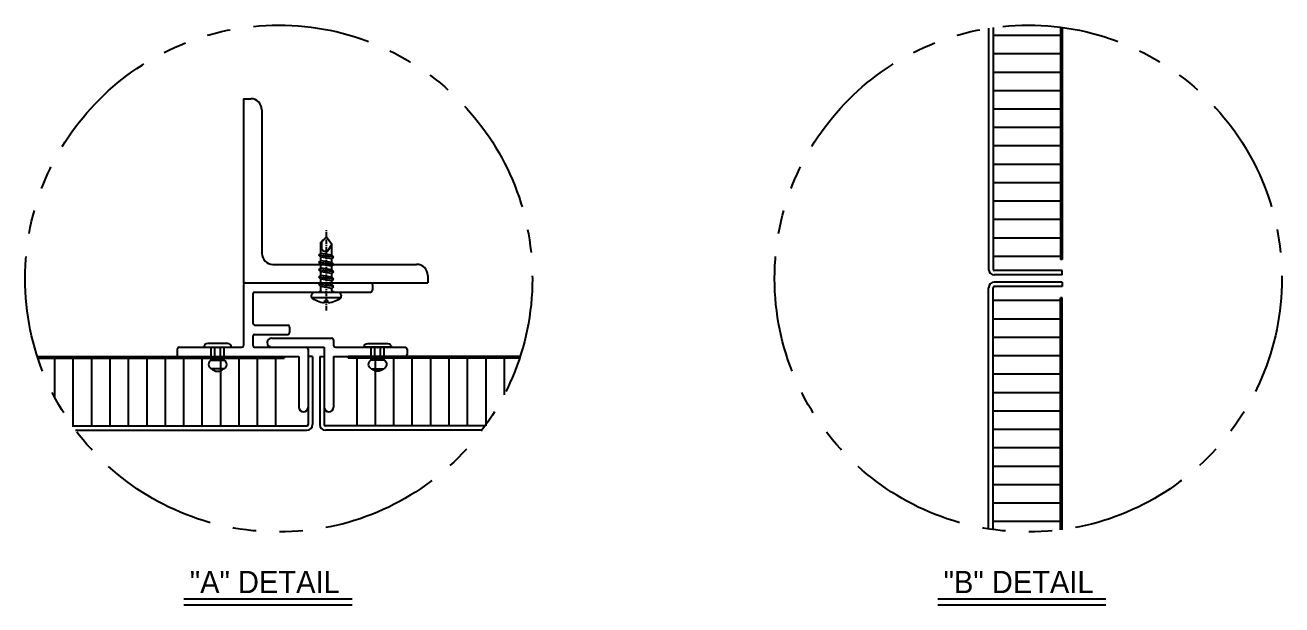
# Model space of a CAD drawing. Header units: millimetres. Extents: x 2352 to 12473, y 635 to 7997.
# Drawn here: x 6267.3 to 6608.4, y 1376.9 to 1534.3 of the extents above; entities that cross this region are included whole.
import ezdxf
from ezdxf.enums import TextEntityAlignment as Align

# ---------------------------------------------------------------- set-up
doc = ezdxf.new("R2010")
doc.units = ezdxf.units.MM
doc.linetypes.add('CENTER', pattern=[2, 1.25, -0.25, 0.25, -0.25])
doc.linetypes.add('PHANTOM', pattern=[63.5, 31.75, -6.35, 6.35, -6.35, 6.35, -6.35])
doc.layers.add('A-TEXT', color=2, linetype='Continuous')
doc.layers.add('Bolt', color=1, linetype='Continuous')
doc.styles.add('굴림', font='')
doc.styles.get('굴림').set_extended_font_data('Gulim')

# ---------------------------------------------------------------- blocks, each defined once
blk = doc.blocks.new('Z$W@#41D42EF1')
at = {"color": 3}
for p, q in [((18, 34.5), (18, 18)), ((18.5, 35), (52.5, 35)), ((52.95, 34.5), (52.95, 33)), ((20.5, 32), (20.5, 24)), ((21, 32.5), (40.3, 32.5)), ((40.25, 32.5), (40.45, 32.7)), ((40.45, 32.7), (40.65, 32.5)), ((40.65, 32.5), (52.45, 32.5)), ((20.5, 20.5), (20.5, 18)), ((21, 23.5), (30, 23.5)), ((21, 21), (30, 21)), ((30.5, 23), (30.5, 21.5)), ((0.5, 17.5), (10.8, 17.5)), ((10.8, 17.5), (11, 17.3)), ((11, 17.3), (11.2, 17.5)), ((11.2, 17.5), (17.5, 17.5)), ((21, 17.5), (35, 17.5)), ((0, 17), (0, 15)), ((0, 15), (33, 15)), ((33, 15), (33, 1.25)), ((35.5, 17), (35.5, 1.25))]:
    blk.add_line(p, q, dxfattribs=at)
for centre, radius, start, end in [((18.5, 34.5), 0.5, 90, 180), ((52.45, 34.5), 0.5, 360, 90), ((21, 32), 0.5, 90, 180), ((52.45, 33), 0.5, 270, 0), ((21, 24), 0.5, 180, 270), ((21, 20.5), 0.5, 90, 180), ((30, 23), 0.5, 0, 90), ((30, 21.5), 0.5, 270, 360), ((0.5, 17), 0.5, 90, 180), ((17.5, 18), 0.5, 270, 0), ((21, 18), 0.5, 180, 270), ((35, 17), 0.5, 0, 90), ((34.25, 1.25), 1.25, 180, 0)]:
    blk.add_arc(centre, radius, start, end, dxfattribs=at)
blk = doc.blocks.new('피스')
at = {"color": 1, "linetype": 'CENTER'}
for p, q in [((0, 4.99), (0, -16.77)), ((-0.5, 2.98), (-0.4, 2.3)), ((0.5, 2.98), (0.4, 2.3))]:
    blk.add_line(p, q, dxfattribs=at)
at = {"color": 6}
for p, q in [((-4, 1.5), (-4, 1)), ((-4, 1.5), (4, 1.5)), ((-3, 0), (3, 0)), ((-0.4, 2.3), (0.4, 2.3)), ((4, 1.5), (4, 1)), ((2, -1.5), (-2, -2)), ((-1.5, -1.5), (-2, -2)), ((-2, -2), (-1.5, -2.5)), ((-1.5, -0.5), (-1.5, -1.5)), ((1.5, -1), (-1.5, -1.5)), ((1.5, -2), (-1.5, -2.5)), ((-1.5, -2.5), (-1.5, -3.5)), ((1.5, -3), (-1.5, -3.5)), ((1.5, -0.5), (1.5, -1)), ((1.5, -1), (2, -1.5)), ((2, -1.5), (1.5, -2)), ((1.5, -2), (1.5, -3)), ((1.5, -3), (2, -3.5)), ((-1.5, -3.5), (-2, -4)), ((2, -3.5), (-2, -4)), ((-2, -4), (-1.5, -4.5)), ((-1.5, -5.5), (-2, -6)), ((2, -5.5), (-2, -6)), ((-2, -6), (-1.5, -6.5)), ((1.5, -4), (-1.5, -4.5)), ((-1.5, -4.5), (-1.5, -5.5)), ((1.5, -5), (-1.5, -5.5)), ((1.5, -6), (-1.5, -6.5)), ((-1.5, -6.5), (-1.5, -7.5)), ((2, -3.5), (1.5, -4)), ((1.5, -4), (1.5, -5)), ((1.5, -5), (2, -5.5)), ((2, -5.5), (1.5, -6)), ((1.5, -6), (1.5, -7)), ((-1.5, -7.5), (-2, -8)), ((2, -7.5), (-2, -8)), ((-2, -8), (-1.5, -8.5)), ((-1.5, -9.5), (-2, -10)), ((2, -9.5), (-2, -10)), ((-2, -10), (-1.5, -10.5)), ((1.5, -7), (-1.5, -7.5)), ((1.5, -8), (-1.5, -8.5)), ((-1.5, -8.5), (-1.5, -9.5)), ((1.5, -9), (-1.5, -9.5)), ((1.5, -10), (-1.5, -10.5)), ((1.5, -7), (2, -7.5)), ((2, -7.5), (1.5, -8)), ((1.5, -8), (1.5, -9)), ((1.5, -9), (2, -9.5)), ((2, -9.5), (1.5, -10)), ((1.5, -10), (1.5, -13.03)), ((-1.5, -10.5), (-1.5, -13.5)), ((0, -15), (-1.5, -13.5)), ((-1.27, -13.54), (-1.27, -11.97)), ((0, -15), (-1.27, -13.54)), ((0, -15), (1.5, -13.03)), ((1.5, -13.03), (0.6, -11.47))]:
    blk.add_line(p, q, dxfattribs=at)
for centre, radius, start, end in [((0, -3.08), 6.08, 94.7146, 131.1121), ((-3, 1), 1, 180, 270), ((-2, -0.5), 0.5, 0, 90), ((0, -3.08), 6.08, 48.8879, 85.2854), ((2, -0.5), 0.5, 90, 180), ((3, 1), 1, 270, 0), ((-0.27, -11.97), 1, 30.0863, 180)]:
    blk.add_arc(centre, radius, start, end, dxfattribs=at)
blk = doc.blocks.new('N-SCREW')
at = {"color": 6}
blk.add_blockref('피스', (17.25, -1.03), dxfattribs=at)
blk = doc.blocks.new('Z$W@#5C7F03C6')
at = {"layer": 'Bolt'}
for p, q in [((6.45, 7.56), (1.05, 7.56)), ((2, 3.01), (2, 6.51)), ((3, 3.01), (3, 6.51)), ((4.5, 3.01), (4.5, 6.51)), ((5.5, 3.01), (5.5, 6.51)), ((5.5, 0.69, 0), (2, 0.69, 0))]:
    blk.add_line(p, q, dxfattribs=at)
at = {"layer": 'Bolt', "linetype": 'Continuous', "ltscale": 3}
for p, q in [((0, 6.51), (7.5, 6.51)), ((2, 3.01), (5.5, 3.01))]:
    blk.add_line(p, q, dxfattribs=at)
at = {"layer": 'Bolt'}
for centre, radius, start, end in [((1.05, 6.51), 1.05, 90, 180), ((6.45, 6.51), 1.05, 0, 90), ((2.6, 1.85), 1.3, 117.3471, 242.6529), ((3.75, 2.19, 0), 2.2, 223.0029, 316.9971), ((4.9, 1.85), 1.3, 297.3471, 62.6529)]:
    blk.add_arc(centre, radius, start, end, dxfattribs=at)
blk = doc.blocks.new('Z$W@#3D8A57A5')
at = {"color": 4}
for p, q in [((1.25, 20), (17.5, 20)), ((1.25, 17.5), (15.5, 17.5)), ((15.5, 17.5), (15.5, 1.25)), ((18, 19.5), (18, 18)), ((18.5, 17.5), (29.78, 17.5)), ((29.78, 17.5), (29.98, 17.3)), ((29.98, 17.3), (30.18, 17.5)), ((30.18, 17.5), (37.5, 17.5)), ((18, 15), (18, 1.25)), ((18, 15), (37.5, 15)), ((38, 17), (38, 15.5))]:
    blk.add_line(p, q, dxfattribs=at)
for centre, radius, start, end in [((1.25, 18.75), 1.25, 90, 270), ((17.5, 19.5), 0.5, 0, 90), ((18.5, 18), 0.5, 180, 270), ((37.5, 17), 0.5, 0, 90), ((37.5, 15.5), 0.5, 270, 0), ((16.75, 1.25), 1.25, 180, 0)]:
    blk.add_arc(centre, radius, start, end, dxfattribs=at)

msp = doc.modelspace()

# ---------------------------------------------------------------- linework, layer by layer
for p, q in [((6528.8, 1533.5), (6528.8, 1468.02)), ((6530, 1533.68), (6530, 1468.02)), ((6548.3, 1533.79), (6548.3, 1470.72)), ((6548.8, 1533.72), (6548.8, 1470.72)), ((6326.56, 1514.36), (6326.56, 1464.36)), ((6326.56, 1514.36), (6328.56, 1514.36)), ((6331.56, 1511.36), (6331.56, 1472.36)), ((6548.8, 1470.72), (6548.3, 1470.72)), ((6334.56, 1469.36), (6373.56, 1469.36)), ((6548.8, 1467.72), (6530.3, 1467.72)), ((6548.8, 1466.52), (6548.8, 1467.72)), ((6326.56, 1464.36), (6376.56, 1464.36)), ((6376.56, 1466.36), (6376.56, 1464.36)), ((6548.8, 1466.52), (6530.3, 1466.52)), ((6548.8, 1464.52), (6530.3, 1464.52)), ((6548.8, 1463.32), (6530.3, 1463.32)), ((6548.8, 1464.52), (6548.8, 1463.32)), ((6528.8, 1397.53), (6528.8, 1463.02)), ((6530, 1397.36), (6530, 1463.02)), ((6548.3, 1397.25), (6548.3, 1460.32)), ((6548.8, 1460.32), (6548.3, 1460.32)), ((6548.8, 1397.31), (6548.8, 1460.32)), ((6270.65, 1444.36), (6337.6, 1444.36)), ((6270.81, 1443.86), (6337.6, 1443.86)), ((6337.6, 1444.36), (6337.6, 1443.86)), ((6344.1, 1444.36), (6344.1, 1425.86)), ((6345.3, 1444.36), (6344.1, 1444.36)), ((6345.3, 1444.36), (6345.3, 1425.86)), ((6347.3, 1444.36), (6347.3, 1425.86)), ((6347.3, 1444.36), (6348.5, 1444.36)), ((6348.5, 1444.36), (6348.5, 1425.86)), ((6401.64, 1444.36), (6355, 1444.36)), ((6355, 1444.36), (6355, 1443.86)), ((6401.47, 1443.86), (6355, 1443.86)), ((6280.1, 1425.56), (6343.8, 1425.56)), ((6280.98, 1424.36), (6343.8, 1424.36)), ((6392.18, 1425.56), (6348.8, 1425.56)), ((6391.31, 1424.36), (6348.8, 1424.36)), ((6310.39, 1378.52), (6356.04, 1378.52)), ((6514.98, 1378.52), (6560.62, 1378.52)), ((6310.39, 1376.89), (6356.04, 1376.89)), ((6514.98, 1376.89), (6560.62, 1376.89))]:
    msp.add_line(p, q)
at = {"color": 6}
for p, q in [((6548.3, 1531.52), (6530, 1531.52)), ((6548.3, 1526.52), (6530, 1526.52)), ((6548.3, 1521.52), (6530, 1521.52)), ((6548.3, 1516.52), (6530, 1516.52)), ((6548.3, 1511.52), (6530, 1511.52)), ((6548.3, 1506.52), (6530, 1506.52)), ((6548.3, 1501.52), (6530, 1501.52)), ((6548.3, 1496.52), (6530, 1496.52)), ((6548.3, 1491.52), (6530, 1491.52)), ((6548.3, 1486.52), (6530, 1486.52)), ((6548.3, 1481.52), (6530, 1481.52)), ((6548.3, 1476.52), (6530, 1476.52)), ((6548.3, 1471.52), (6530, 1471.52)), ((6548.3, 1459.52), (6530, 1459.52)), ((6548.3, 1454.52), (6530, 1454.52)), ((6548.3, 1449.52), (6530, 1449.52)), ((6275.3, 1443.86), (6275.3, 1433.33)), ((6280.3, 1443.86), (6280.3, 1425.56)), ((6285.3, 1443.86), (6285.3, 1425.56)), ((6290.3, 1443.86), (6290.3, 1425.56)), ((6295.3, 1443.86), (6295.3, 1425.56)), ((6300.3, 1443.86), (6300.3, 1425.56)), ((6305.3, 1443.86), (6305.3, 1425.56)), ((6310.3, 1443.86), (6310.3, 1425.56)), ((6315.3, 1443.86), (6315.3, 1425.56)), ((6320.3, 1443.86), (6320.3, 1425.56)), ((6325.3, 1443.86), (6325.3, 1425.56)), ((6330.3, 1443.86), (6330.3, 1425.56)), ((6335.3, 1443.86), (6335.3, 1425.56)), ((6357.3, 1443.86), (6357.3, 1425.56)), ((6362.3, 1443.86), (6362.3, 1425.56)), ((6367.3, 1443.86), (6367.3, 1425.56)), ((6372.3, 1443.86), (6372.3, 1425.56)), ((6377.3, 1443.86), (6377.3, 1425.56)), ((6382.3, 1443.86), (6382.3, 1425.56)), ((6387.3, 1443.86), (6387.3, 1425.56)), ((6392.3, 1443.86), (6392.3, 1425.56)), ((6397.3, 1443.86), (6397.3, 1433.95)), ((6548.3, 1444.52), (6530, 1444.52)), ((6548.3, 1439.52), (6530, 1439.52)), ((6548.3, 1434.52), (6530, 1434.52)), ((6548.3, 1429.52), (6530, 1429.52)), ((6548.3, 1424.52), (6530, 1424.52)), ((6548.3, 1419.52), (6530, 1419.52)), ((6548.3, 1414.52), (6530, 1414.52)), ((6548.3, 1409.52), (6530, 1409.52)), ((6548.3, 1404.52), (6530, 1404.52)), ((6548.3, 1399.52), (6530, 1399.52))]:
    msp.add_line(p, q, dxfattribs=at)
at = {"color": 1, "linetype": 'PHANTOM'}
for centre in [(6336.14, 1465.52), (6539.55, 1465.52)]:
    msp.add_circle(centre, 68.83, dxfattribs=at)
for centre, radius, start, end in [((6328.56, 1511.36), 3, 0, 90), ((6334.56, 1472.36), 3, 180, 270), ((6373.56, 1466.36), 3, 0, 90), ((6530.3, 1468.02), 1.5, 180, 270), ((6530.3, 1468.02), 0.3, 180, 270), ((6530.3, 1463.02), 1.5, 90, 180), ((6530.3, 1463.02), 0.3, 90, 180), ((6343.8, 1425.86), 1.5, 270, 0), ((6343.8, 1425.86), 0.3, 270, 0), ((6348.8, 1425.86), 1.5, 180, 270), ((6348.8, 1425.86), 0.3, 180, 270)]:
    msp.add_arc(centre, radius, start, end)

# ---------------------------------------------------------------- block references
at = {"xscale": -1, "rotation": 180}
msp.add_blockref('N-SCREW', (6331.81, 1460.83), dxfattribs=at)
for name, p in [('Z$W@#41D42EF1', (6308.6, 1429.36)), ('Z$W@#5C7F03C6', (6315.81, 1440.35)), ('Z$W@#3D8A57A5', (6333, 1429.36))]:
    msp.add_blockref(name, p)
at = {"xscale": -1}
msp.add_blockref('Z$W@#5C7F03C6', (6366.73, 1440.35), dxfattribs=at)

# ---------------------------------------------------------------- texts
at = {"layer": 'A-TEXT', "style": '굴림'}
for s, p in [('"A" DETAIL', (6332.36, 1380.09)), ('"B" DETAIL', (6536.94, 1380.09))]:
    msp.add_text(s, height=6.034, dxfattribs=at).set_placement(p, align=Align.CENTER)

doc.saveas('drawing.dxf')
